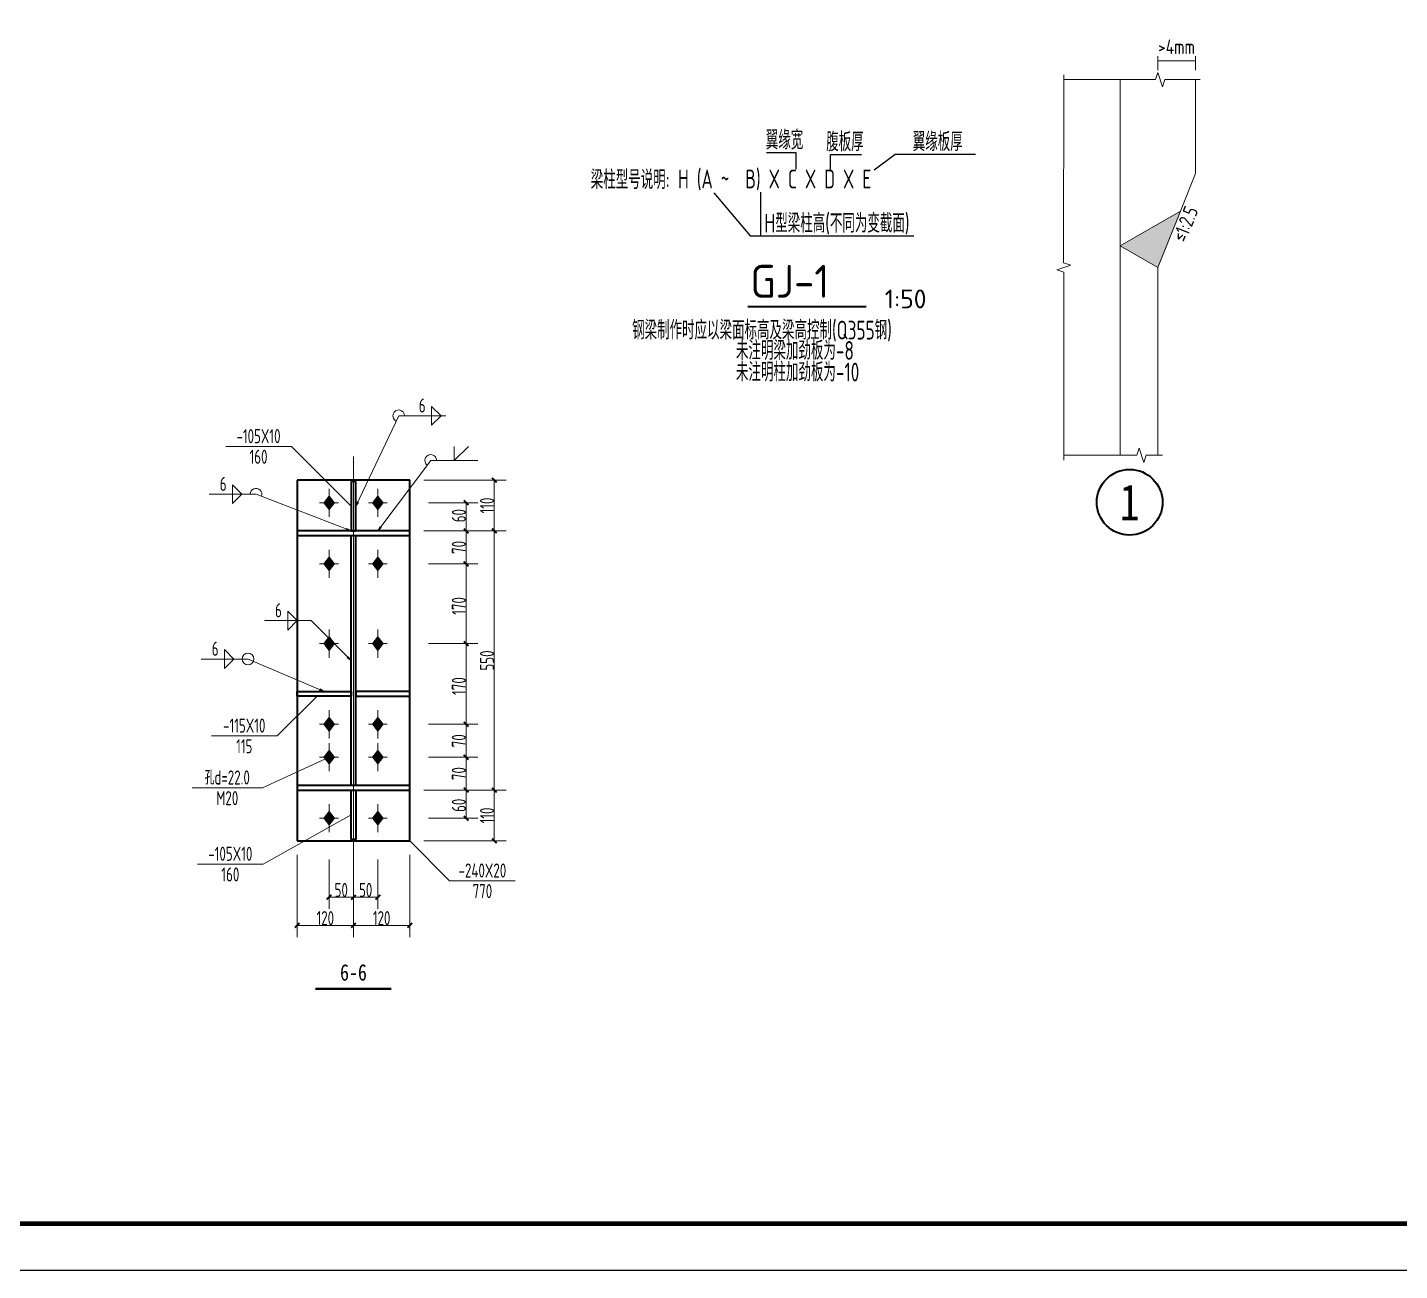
# Model space of a CAD drawing. Extents: x 14475413 to 15955882, y -732572 to -282951.
# Drawn here: x 15614590 to 15643812, y -526225 to -499752 of the extents above; entities that cross this region are included whole.
import ezdxf
from ezdxf.enums import TextEntityAlignment as Align

# ---------------------------------------------------------------- set-up
doc = ezdxf.new("R2010")
doc.units = 0
doc.header["$LTSCALE"] = 1000
doc.header["$MEASUREMENT"] = 0
doc.linetypes.add('线型6', pattern=[8.75, 5, -1.25, 1.25, -1.25])
for name, color, linetype, lineweight in [('10', 7, 'Continuous', 35), ('20', 2, 'Continuous', 35), ('墙线__粗线', 7, 'Continuous', 18), ('尺寸标注', 9, 'Continuous', 18), ('层10', 7, 'Continuous', 35), ('柱子', 3, 'Continuous', 35), ('焊缝标注', 9, 'Continuous', 18), ('螺栓孔标注', 9, 'Continuous', 18), ('钢板标注', 9, 'Continuous', 18)]:
    doc.layers.add(name, color=color, linetype=linetype, lineweight=lineweight)
for name, color, linetype in [('3T_WOOD', 21, 'Continuous'), ('THICK', 6, 'Continuous'), ('TK', 4, 'Continuous')]:
    doc.layers.add(name, color=color, linetype=linetype)
doc.styles.add('FromPkpm', font='Pkpmeng', dxfattribs={"width": 0.7, "bigfont": 'hztxt'})
doc.styles.add('hztxt', font='Pkpmeng', dxfattribs={"width": 0.7, "bigfont": 'hztxt'})
doc.styles.add('TSSD_REIN', font='tssdeng.shx', dxfattribs={"width": 0.7, "bigfont": 'tssdchn.shx'})
doc.styles.add('图框字体', font='', dxfattribs={"width": 0.8})
doc.styles.add('黑体', font='simhei.ttf')
doc.styles.get('图框字体').set_extended_font_data('NSimSun')

# ---------------------------------------------------------------- blocks, each defined once
blk = doc.blocks.new('_ArchTick')
at = {"color": 0, "linetype": 'ByBlock', "const_width": 0.4}
blk.add_lwpolyline([(-0.5, -0.5), (0.5, 0.5)], dxfattribs=at)
blk = doc.blocks.new('GeYuanFrame_62584068', base_point=(20.09, 4.53))
at = {"layer": 'TK'}
blk.add_lwpolyline([(20.09, 4.53), (20.09, 598.53), (1491.09, 598.53), (1491.09, 4.53)], close=True, dxfattribs=at)
at = {"layer": 'TK', "const_width": 1}
blk.add_lwpolyline([(45.09, 588.53), (1481.09, 588.53), (1481.09, 14.53), (45.09, 14.53)], close=True, dxfattribs=at)

msp = doc.modelspace()

# ---------------------------------------------------------------- hatches: boundary and pattern name
at = {"layer": '10'}
for points in [[(15621013.3, -509744.9), (15620913.3, -509874.9), (15621013.3, -510004.9), (15621113.3, -509874.9)], [(15622053.3, -509744.9), (15621953.3, -509874.9), (15622053.3, -510004.9), (15622153.3, -509874.9)], [(15621013.3, -511044.9), (15620913.3, -511174.9), (15621013.3, -511304.9), (15621113.3, -511174.9)], [(15622053.3, -511044.9), (15621953.3, -511174.9), (15622053.3, -511304.9), (15622153.3, -511174.9)], [(15621013.3, -512744.9), (15620913.3, -512874.9), (15621013.3, -513004.9), (15621113.3, -512874.9)], [(15622053.3, -512744.9), (15621953.3, -512874.9), (15622053.3, -513004.9), (15622153.3, -512874.9)], [(15621013.3, -514462.4), (15620913.3, -514592.4), (15621013.3, -514722.4), (15621113.3, -514592.4)], [(15622053.3, -514462.4), (15621953.3, -514592.4), (15622053.3, -514722.4), (15622153.3, -514592.4)], [(15621013.3, -515162.4), (15620913.3, -515292.4), (15621013.3, -515422.4), (15621113.3, -515292.4)], [(15622053.3, -515162.4), (15621953.3, -515292.4), (15622053.3, -515422.4), (15622153.3, -515292.4)], [(15621013.3, -516462.4), (15620913.3, -516592.4), (15621013.3, -516722.4), (15621113.3, -516592.4)], [(15622053.3, -516462.4), (15621953.3, -516592.4), (15622053.3, -516722.4), (15622153.3, -516592.4)]]:
    msp.add_hatch(color=1, dxfattribs=at).paths.add_polyline_path(points)
at = {"layer": '墙线__粗线'}
msp.add_hatch(color=9, dxfattribs=at).paths.add_polyline_path([(15638663.2, -504863.8), (15637863.2, -504401.9), (15639143.7, -503662.6)])
at = {"layer": '焊缝标注'}
for points in [[(15621583.3, -509949.9), (15621639.7, -509866), (15621612.6, -509853.1)], [(15621483.3, -510474.9), (15621395.4, -510424.8), (15621384.6, -510452.8)], [(15622053.3, -510474.9), (15622125.3, -510403.9), (15622101.3, -510385.9)], [(15621483.3, -513233.7), (15621423.2, -513152.3), (15621402, -513173.5)], [(15620908.3, -513892.4), (15620822.1, -513839.5), (15620810.4, -513867.1)]]:
    msp.add_hatch(color=256, dxfattribs=at).paths.add_polyline_path(points)

# ---------------------------------------------------------------- linework, layer by layer
at = {"layer": '10', "linetype": '线型6', "lineweight": 18, "ltscale": 100}
msp.add_line((15621533.3, -517574.9), (15621533.3, -508892.4), dxfattribs=at)
at = {"layer": '10', "color": 9, "lineweight": 18, "ltscale": 100}
for p, q in [((15621013.3, -509574.9), (15621013.3, -510174.9)), ((15622053.3, -509574.9), (15622053.3, -510174.9)), ((15621213.3, -509874.9), (15620813.3, -509874.9)), ((15622253.3, -509874.9), (15621853.3, -509874.9)), ((15621013.3, -510874.9), (15621013.3, -511474.9)), ((15622053.3, -510874.9), (15622053.3, -511474.9)), ((15621213.3, -511174.9), (15620813.3, -511174.9)), ((15622253.3, -511174.9), (15621853.3, -511174.9)), ((15621013.3, -512574.9), (15621013.3, -513174.9)), ((15622053.3, -512574.9), (15622053.3, -513174.9)), ((15621213.3, -512874.9), (15620813.3, -512874.9)), ((15622253.3, -512874.9), (15621853.3, -512874.9)), ((15621013.3, -514292.4), (15621013.3, -514892.4)), ((15622053.3, -514292.4), (15622053.3, -514892.4)), ((15621213.3, -514592.4), (15620813.3, -514592.4)), ((15622253.3, -514592.4), (15621853.3, -514592.4)), ((15621013.3, -514992.4), (15621013.3, -515592.4)), ((15622053.3, -514992.4), (15622053.3, -515592.4)), ((15621213.3, -515292.4), (15620813.3, -515292.4)), ((15622253.3, -515292.4), (15621853.3, -515292.4)), ((15621013.3, -516292.4), (15621013.3, -516892.4)), ((15622053.3, -516292.4), (15622053.3, -516892.4)), ((15621213.3, -516592.4), (15620813.3, -516592.4)), ((15622253.3, -516592.4), (15621853.3, -516592.4))]:
    msp.add_line(p, q, dxfattribs=at)
at = {"layer": '10', "color": 3, "lineweight": 35, "ltscale": 100}
for p, q in [((15622733.3, -510474.9), (15620333.3, -510474.9)), ((15620333.3, -510474.9), (15620333.3, -510574.9)), ((15622733.3, -510574.9), (15622733.3, -510474.9)), ((15620333.3, -510574.9), (15622733.3, -510574.9)), ((15621483.3, -515892.4), (15621483.3, -510574.9)), ((15621583.3, -515892.4), (15621583.3, -510574.9)), ((15622733.3, -515892.4), (15620333.3, -515892.4)), ((15620333.3, -515892.4), (15620333.3, -515992.4)), ((15620333.3, -515992.4), (15622733.3, -515992.4)), ((15622733.3, -515992.4), (15622733.3, -515892.4))]:
    msp.add_line(p, q, dxfattribs=at)
at = {"layer": '10', "color": 1, "linetype": 'Continuous'}
for points in [[(15621013.3, -509744.9), (15620913.3, -509874.9), (15621013.3, -510004.9), (15621113.3, -509874.9)], [(15622053.3, -509744.9), (15621953.3, -509874.9), (15622053.3, -510004.9), (15622153.3, -509874.9)], [(15621013.3, -511044.9), (15620913.3, -511174.9), (15621013.3, -511304.9), (15621113.3, -511174.9)], [(15622053.3, -511044.9), (15621953.3, -511174.9), (15622053.3, -511304.9), (15622153.3, -511174.9)], [(15621013.3, -512744.9), (15620913.3, -512874.9), (15621013.3, -513004.9), (15621113.3, -512874.9)], [(15622053.3, -512744.9), (15621953.3, -512874.9), (15622053.3, -513004.9), (15622153.3, -512874.9)], [(15621013.3, -514462.4), (15620913.3, -514592.4), (15621013.3, -514722.4), (15621113.3, -514592.4)], [(15622053.3, -514462.4), (15621953.3, -514592.4), (15622053.3, -514722.4), (15622153.3, -514592.4)], [(15621013.3, -515162.4), (15620913.3, -515292.4), (15621013.3, -515422.4), (15621113.3, -515292.4)], [(15622053.3, -515162.4), (15621953.3, -515292.4), (15622053.3, -515422.4), (15622153.3, -515292.4)], [(15621013.3, -516462.4), (15620913.3, -516592.4), (15621013.3, -516722.4), (15621113.3, -516592.4)], [(15622053.3, -516462.4), (15621953.3, -516592.4), (15622053.3, -516722.4), (15622153.3, -516592.4)]]:
    msp.add_lwpolyline(points, close=True, dxfattribs=at)
at = {"layer": '10', "lineweight": 35, "ltscale": 100, "const_width": 50}
msp.add_lwpolyline([(15620723.3, -520224.9), (15622343.3, -520224.9)], dxfattribs=at)
at = {"layer": '20', "lineweight": 35, "ltscale": 100}
for p, q in [((15622733.3, -509392.4), (15620333.3, -509392.4)), ((15620333.3, -509392.4), (15620333.3, -517074.9)), ((15621583.3, -509424.9), (15621483.3, -509424.9)), ((15621483.3, -509424.9), (15621483.3, -510474.9)), ((15621583.3, -510474.9), (15621583.3, -509424.9)), ((15622733.3, -517074.9), (15622733.3, -509392.4)), ((15621483.3, -510474.9), (15621583.3, -510474.9)), ((15620333.3, -513992.4), (15620333.3, -513892.4)), ((15620333.3, -513892.4), (15621483.3, -513892.4)), ((15621483.3, -513992.4), (15620333.3, -513992.4)), ((15621483.3, -513892.4), (15621483.3, -513992.4)), ((15622733.3, -513892.4), (15621583.3, -513892.4)), ((15621583.3, -513892.4), (15621583.3, -513992.4)), ((15621583.3, -513992.4), (15622733.3, -513992.4)), ((15622733.3, -513992.4), (15622733.3, -513892.4)), ((15621483.3, -515992.4), (15621583.3, -515992.4)), ((15621483.3, -517042.4), (15621483.3, -515992.4)), ((15621583.3, -515992.4), (15621583.3, -517042.4)), ((15620333.3, -517074.9), (15622733.3, -517074.9)), ((15621583.3, -517042.4), (15621483.3, -517042.4))]:
    msp.add_line(p, q, dxfattribs=at)
at = {"layer": 'THICK'}
for p, q in [((15630963, -502423.1, -200), (15630333, -502423.1, -200)), ((15630963, -502773.1, -200), (15630963, -502423.1, -200)), ((15631689.9, -502458.1, -200), (15632354.9, -502458.1, -200)), ((15631689.9, -502808.1, -200), (15631689.9, -502458.1, -200)), ((15632624.2, -502783.9, -200), (15633067.5, -502448.9, -200)), ((15633067.5, -502448.9, -200), (15634778.5, -502448.9, -200)), ((15629208.1, -503273.1, -200), (15629980.1, -504191.1, -200)), ((15630205.1, -503261.1, -200), (15630205.1, -504191.1, -200)), ((15629980.1, -504191.1, -200), (15633464.1, -504191.1, -200))]:
    msp.add_line(p, q, dxfattribs=at)
at = {"layer": '墙线__粗线', "color": 6}
for p, q in [((15638663.2, -500363.8, -200), (15638663.2, -500663.8, -200)), ((15638663.2, -500463.8, -200), (15639463.2, -500463.8, -200)), ((15639463.2, -500363.8, -200), (15639463.2, -500663.8, -200))]:
    msp.add_line(p, q, dxfattribs=at)
at = {"layer": '墙线__粗线', "color": 9}
for p, q in [((15636656.8, -504763.7, -200), (15636663.2, -500763.8, -200)), ((15638613.2, -500863.8, -200), (15638663.2, -500709.9, -200)), ((15638663.2, -500709.9, -200), (15638763, -501016.4, -200)), ((15637863.2, -500863.8, -200), (15636663.2, -500863.8, -200)), ((15637863.2, -500863.8, -200), (15638613.2, -500863.8, -200)), ((15638763, -501016.4, -200), (15638813.2, -500862.6, -200)), ((15638813.2, -500862.6, -200), (15639563.2, -500863.8, -200)), ((15636509.3, -504913.8, -200), (15636810.6, -504814, -200)), ((15636663.2, -504963.8, -200), (15636509.3, -504913.8, -200)), ((15636810.6, -504814, -200), (15636656.8, -504763.7, -200)), ((15636663.2, -508963.8, -200), (15636663.2, -504963.8, -200)), ((15638213.2, -508863.8, -200), (15638263.2, -508709.9, -200)), ((15638263.2, -508709.9, -200), (15638363, -509017, -200)), ((15637863.2, -508863.8, -200), (15636663.2, -508863.8, -200)), ((15637863.2, -508863.8, -200), (15638213.2, -508863.8, -200)), ((15638363, -509017, -200), (15638413.2, -508863.2, -200)), ((15638413.2, -508863.2, -200), (15638763.2, -508863.8, -200))]:
    msp.add_line(p, q, dxfattribs=at)
at = {"layer": '墙线__粗线', "color": 2}
for p, q in [((15637863.2, -504401.9, -200), (15637863.2, -500863.8, -200)), ((15639463.2, -502863.8, -200), (15639463.2, -500863.8, -200)), ((15639143.7, -503662.6, -200), (15639463.2, -502863.8, -200))]:
    msp.add_line(p, q, dxfattribs=at)
at = {"layer": '墙线__粗线', "color": 3}
for p, q in [((15637863.2, -508863.8, -200), (15637863.2, -504401.9, -200)), ((15638663.2, -508863.8, -200), (15638663.2, -504863.8, -200))]:
    msp.add_line(p, q, dxfattribs=at)
at = {"layer": '墙线__粗线', "color": 9, "linetype": 'Continuous', "elevation": -200}
msp.add_lwpolyline([(15638663.2, -504863.8), (15637863.2, -504401.9), (15639143.7, -503662.6)], close=True, dxfattribs=at)
at = {"layer": '尺寸标注', "linetype": 'Continuous', "lineweight": 18}
for p, q in [((15623033.3, -509392.4), (15624783.3, -509392.4)), ((15624533.3, -510474.9), (15624533.3, -509392.4)), ((15623133.3, -509874.9), (15624183.3, -509874.9)), ((15623933.3, -510474.9), (15623933.3, -509874.9)), ((15623033.3, -510474.9), (15624783.3, -510474.9)), ((15623033.3, -510474.9), (15624783.3, -510474.9)), ((15623133.3, -510474.9), (15624183.3, -510474.9)), ((15623133.3, -510474.9), (15624183.3, -510474.9)), ((15623933.3, -511174.9), (15623933.3, -510474.9)), ((15624533.3, -515992.4), (15624533.3, -510474.9)), ((15623133.3, -511174.9), (15624183.3, -511174.9)), ((15623133.3, -511174.9), (15624183.3, -511174.9)), ((15623933.3, -514592.4), (15623933.3, -511174.9)), ((15623133.3, -512874.9), (15624183.3, -512874.9)), ((15623133.3, -512874.9), (15624183.3, -512874.9)), ((15623133.3, -514592.4), (15624183.3, -514592.4)), ((15623133.3, -514592.4), (15624183.3, -514592.4)), ((15623933.3, -515292.4), (15623933.3, -514592.4)), ((15623133.3, -515292.4), (15624183.3, -515292.4)), ((15623133.3, -515292.4), (15624183.3, -515292.4)), ((15623933.3, -515992.4), (15623933.3, -515292.4)), ((15623033.3, -515992.4), (15624783.3, -515992.4)), ((15623033.3, -515992.4), (15624783.3, -515992.4)), ((15623133.3, -515992.4), (15624183.3, -515992.4)), ((15623133.3, -515992.4), (15624183.3, -515992.4)), ((15623933.3, -515992.4), (15623933.3, -516592.4)), ((15624533.3, -517074.9), (15624533.3, -515992.4)), ((15623133.3, -516592.4), (15624183.3, -516592.4)), ((15623033.3, -517074.9), (15624783.3, -517074.9)), ((15620333.3, -517374.9), (15620333.3, -519124.9)), ((15621013.3, -517474.9), (15621013.3, -518524.9)), ((15621533.3, -517374.9), (15621533.3, -519124.9)), ((15621533.3, -517374.9), (15621533.3, -519124.9)), ((15621533.3, -517474.9), (15621533.3, -518524.9)), ((15621533.3, -517474.9), (15621533.3, -518524.9)), ((15622053.3, -517474.9), (15622053.3, -518524.9)), ((15622733.3, -517374.9), (15622733.3, -519124.9)), ((15621013.3, -518274.9), (15621533.3, -518274.9)), ((15621533.3, -518274.9), (15622053.3, -518274.9)), ((15620333.3, -518874.9), (15621533.3, -518874.9)), ((15621533.3, -518874.9), (15622733.3, -518874.9))]:
    msp.add_line(p, q, dxfattribs=at)
at = {"layer": '层10'}
msp.add_circle((15638063.2, -509863.8, 1000), 700, dxfattribs=at)
at = {"layer": '柱子', "color": 7, "const_width": 45}
msp.add_lwpolyline([(15629929.5, -505698.2), (15632458.4, -505698.2)], dxfattribs=at)
at = {"layer": '焊缝标注', "lineweight": 18, "ltscale": 100}
for p, q in [((15623198.5, -507822.4), (15623398.5, -508022.4)), ((15623198.5, -508022.4), (15623198.5, -507822.4)), ((15621583.3, -509949.9), (15622498.5, -508022.4)), ((15622498.5, -508022.4), (15623498.5, -508022.4)), ((15623198.5, -508222.4), (15623398.5, -508022.4)), ((15623198.5, -508022.4), (15623198.5, -508222.4)), ((15623680.5, -508972.9), (15623680.5, -508672.9)), ((15623680.5, -508972.9), (15623980.5, -508672.9)), ((15622053.3, -510474.9), (15623180.5, -508972.9)), ((15623180.5, -508972.9), (15624180.5, -508972.9)), ((15619159, -509692.5), (15618959, -509492.5)), ((15618959, -509692.5), (15618959, -509492.5)), ((15619459, -509692.5), (15618459, -509692.5)), ((15619159, -509692.5), (15618959, -509892.5)), ((15618959, -509692.5), (15618959, -509892.5)), ((15621483.3, -510474.9), (15619459, -509692.5)), ((15620335.7, -512384.1), (15620135.7, -512184.1)), ((15620135.7, -512384.1), (15620135.7, -512184.1)), ((15620635.7, -512384.1), (15619635.7, -512384.1)), ((15620335.7, -512384.1), (15620135.7, -512584.1)), ((15620135.7, -512384.1), (15620135.7, -512584.1)), ((15621483.3, -513233.7), (15620635.7, -512384.1)), ((15618987.8, -513202.4), (15618787.8, -513002.4)), ((15618787.8, -513202.4), (15618787.8, -513002.4)), ((15619287.8, -513202.4), (15618287.8, -513202.4)), ((15618987.8, -513202.4), (15618787.8, -513402.4)), ((15618787.8, -513202.4), (15618787.8, -513402.4)), ((15620908.3, -513892.4), (15619287.8, -513202.4))]:
    msp.add_line(p, q, dxfattribs=at)
at = {"layer": '焊缝标注', "linetype": 'Continuous'}
for points in [[(15621583.3, -509949.9), (15621639.7, -509866), (15621612.6, -509853.1)], [(15621483.3, -510474.9), (15621395.4, -510424.8), (15621384.6, -510452.8)], [(15622053.3, -510474.9), (15622125.3, -510403.9), (15622101.3, -510385.9)], [(15621483.3, -513233.7), (15621423.2, -513152.3), (15621402, -513173.5)], [(15620908.3, -513892.4), (15620822.1, -513839.5), (15620810.4, -513867.1)]]:
    msp.add_lwpolyline(points, close=True, dxfattribs=at)
at = {"layer": '焊缝标注', "lineweight": 18, "ltscale": 100}
msp.add_circle((15619287.8, -513202.4), 125, dxfattribs=at)
for centre, start, end in [((15622498.5, -508022.4), 0, 244.60008), ((15623180.5, -508972.9), 0, 233.11136), ((15619459, -509692.5), 338.86966, 180)]:
    msp.add_arc(centre, 125, start, end, dxfattribs=at)
at = {"layer": '螺栓孔标注', "lineweight": 18, "ltscale": 100}
for p, q in [((15621013.3, -515292.4), (15619595.3, -515944.8)), ((15619595.3, -515944.8), (15618095.3, -515944.8))]:
    msp.add_line(p, q, dxfattribs=at)
at = {"layer": '螺栓孔标注', "ltscale": 100, "const_width": 10}
msp.add_lwpolyline([(15621018.3, -515292.4, 1), (15621008.3, -515292.4, 1)], format="xyb", close=True, dxfattribs=at)
at = {"layer": '钢板标注', "lineweight": 18, "ltscale": 100}
for p, q in [((15620212, -508675.5), (15618812, -508675.5)), ((15621483.3, -509949.9), (15620212, -508675.5)), ((15620758.3, -513992.4), (15619908, -514839.3)), ((15619908, -514839.3), (15618508, -514839.3)), ((15621483.3, -516517.4), (15619611.4, -517570)), ((15622733.3, -517074.9), (15623579.4, -517925.7)), ((15619611.4, -517570), (15618211.4, -517570)), ((15623579.4, -517925.7), (15624979.4, -517925.7))]:
    msp.add_line(p, q, dxfattribs=at)
at = {"layer": '钢板标注', "ltscale": 100, "const_width": 10}
for points in [[(15621488.3, -509949.9, 1), (15621478.3, -509949.9, 1)], [(15620763.3, -513992.4, 1), (15620753.3, -513992.4, 1)], [(15621488.3, -516517.4, 1), (15621478.3, -516517.4, 1)], [(15622738.3, -517074.9, 1), (15622728.3, -517074.9, 1)]]:
    msp.add_lwpolyline(points, format="xyb", close=True, dxfattribs=at)

# ---------------------------------------------------------------- block references
at = {"layer": '3T_WOOD', "xscale": 100, "yscale": 100, "zscale": 100}
msp.add_blockref('GeYuanFrame_62584068', (15559744.5, -526225.4), dxfattribs=at)
at = {"layer": '尺寸标注', "linetype": 'Continuous', "lineweight": 18, "xscale": 100, "yscale": 100, "zscale": 100}
for p, rotation in [((15624533.3, -509392.4), 90), ((15623933.3, -509874.9), 90), ((15623933.3, -510474.9), 270), ((15623933.3, -510474.9), 90), ((15624533.3, -510474.9), 90), ((15624533.3, -510474.9), 270), ((15623933.3, -511174.9), 270), ((15623933.3, -511174.9), 90), ((15623933.3, -512874.9), 270), ((15623933.3, -512874.9), 90), ((15623933.3, -514592.4), 90), ((15623933.3, -514592.4), 270), ((15623933.3, -515292.4), 90), ((15623933.3, -515292.4), 270), ((15623933.3, -515992.4), 90), ((15623933.3, -515992.4), 270), ((15624533.3, -515992.4), 90), ((15624533.3, -515992.4), 270), ((15623933.3, -516592.4), 270), ((15624533.3, -517074.9), 270), ((15621013.3, -518274.9), 180), ((15621533.3, -518274.9), 180), ((15620333.3, -518874.9), 180), ((15621533.3, -518874.9), 180)]:
    msp.add_blockref('_ArchTick', p, dxfattribs=dict(at, rotation=rotation))
for p in [(15621533.3, -518274.9), (15622053.3, -518274.9), (15621533.3, -518874.9), (15622733.3, -518874.9)]:
    msp.add_blockref('_ArchTick', p, dxfattribs=at)

# ---------------------------------------------------------------- texts
at = {"layer": '10', "lineweight": 25, "style": '图框字体', "width": 0.8}
msp.add_text('6-6', height=350, dxfattribs=at).set_placement((15621533.3, -519874.9), align=Align.MIDDLE_CENTER)
at = {"layer": 'THICK', "style": 'TSSD_REIN', "width": 0.7}
for s, p in [('翼缘宽', (15630315, -502349.1, -200)), ('腹板厚', (15631601.4, -502388.1, -200)), ('翼缘板厚', (15633444.1, -502386.1, -200)), ('梁柱型号说明:', (15626586.8, -503193.6, -200)), ('H (A ~  B) X C X D X E', (15628444.1, -503179.1, -200)), ('H型梁柱高(不同为变截面)', (15630285.1, -504121.1, -200)), ('钢梁制作时应以梁面标高及梁高控制(Q355钢)', (15627468.2, -506397.6, -800)), ('未注明梁加劲板为-8', (15629679.6, -506830.7, -200)), ('未注明柱加劲板为-10', (15629679.6, -507290.9, -200))]:
    msp.add_text(s, height=400, dxfattribs=at).set_placement(p)
at = {"layer": '墙线__粗线', "color": 6, "style": 'hztxt', "width": 0.8}
msp.add_text('>4mm', height=310, dxfattribs=at).set_placement((15639063.2, -500163.8, 1000), align=Align.MIDDLE_CENTER)
msp.add_text('≤1:2.5', height=310, rotation=68.19859, dxfattribs=at).set_placement((15639248.9, -503938, 1000), align=Align.MIDDLE_CENTER)
at = {"layer": '尺寸标注', "linetype": 'Continuous', "lineweight": 18, "char_height": 300, "attachment_point": 5, "rotation": 90, "style": 'FromPkpm'}
for s, insert in [('\\A1;110', (15624378.3, -509933.7)), ('\\A1;60', (15623778.3, -510149.3)), ('\\A1;70', (15623778.3, -510824.9)), ('\\A1;170', (15623778.3, -512071.9)), ('\\A1;550', (15624378.3, -513233.7)), ('\\A1;170', (15623778.3, -513777.7)), ('\\A1;70', (15623778.3, -514942.4)), ('\\A1;70', (15623778.3, -515642.4)), ('\\A1;60', (15623778.3, -516318)), ('\\A1;110', (15624378.3, -516533.7))]:
    msp.add_mtext(s, dxfattribs=dict(at, insert=insert))
at = {"layer": '尺寸标注', "linetype": 'Continuous', "lineweight": 18, "char_height": 300, "attachment_point": 5, "style": 'FromPkpm'}
for s, insert in [('\\A1;50', (15621273.3, -518119.9)), ('\\A1;50', (15621793.3, -518119.9)), ('\\A1;120', (15620933.3, -518719.9)), ('\\A1;120', (15622133.3, -518719.9))]:
    msp.add_mtext(s, dxfattribs=dict(at, insert=insert))
at = {"layer": '层10', "style": '黑体', "width": 0.8}
msp.add_text('1', height=770, dxfattribs=at).set_placement((15638063.2, -509863.8, 1000), align=Align.MIDDLE_CENTER)
at = {"layer": '柱子', "color": 7, "style": 'TSSD_REIN'}
for s, height, width, p in [('GJ-1', 700, 0.954365, (15629988.4, -505508.2)), ('1:50 ', 400, 1.040265, (15632848.5, -505733.2))]:
    msp.add_text(s, height=height, dxfattribs=dict(at, width=width)).set_placement(p)
at = {"layer": '焊缝标注', "lineweight": 25, "style": 'FromPkpm', "width": 0.7}
for p in [(15622998.5, -507952.4), (15618759, -509622.5), (15619935.7, -512314.1), (15618587.8, -513132.4)]:
    msp.add_text('6', height=300, dxfattribs=at).set_placement(p, align=Align.CENTER)
at = {"layer": '螺栓孔标注', "lineweight": 25, "style": 'FromPkpm', "width": 0.7}
msp.add_text('孔d=22.0', height=300, dxfattribs=at).set_placement((15618845.3, -515874.8), align=Align.CENTER)
msp.add_text('M20', height=300, dxfattribs=at).set_placement((15618845.3, -516014.8), align=Align.TOP_CENTER)
at = {"layer": '钢板标注', "lineweight": 25, "style": 'FromPkpm', "width": 0.7}
for s, p in [('-105X10', (15619512, -508605.5)), ('-115X10', (15619208, -514769.3)), ('-105X10', (15618911.4, -517500)), ('-240X20', (15624279.4, -517855.7))]:
    msp.add_text(s, height=300, dxfattribs=at).set_placement(p, align=Align.CENTER)
for s, p in [('160', (15619512, -508745.5)), ('115', (15619208, -514909.3)), ('160', (15618911.4, -517640)), ('770', (15624279.4, -517995.7))]:
    msp.add_text(s, height=300, dxfattribs=at).set_placement(p, align=Align.TOP_CENTER)

doc.saveas('drawing.dxf')
